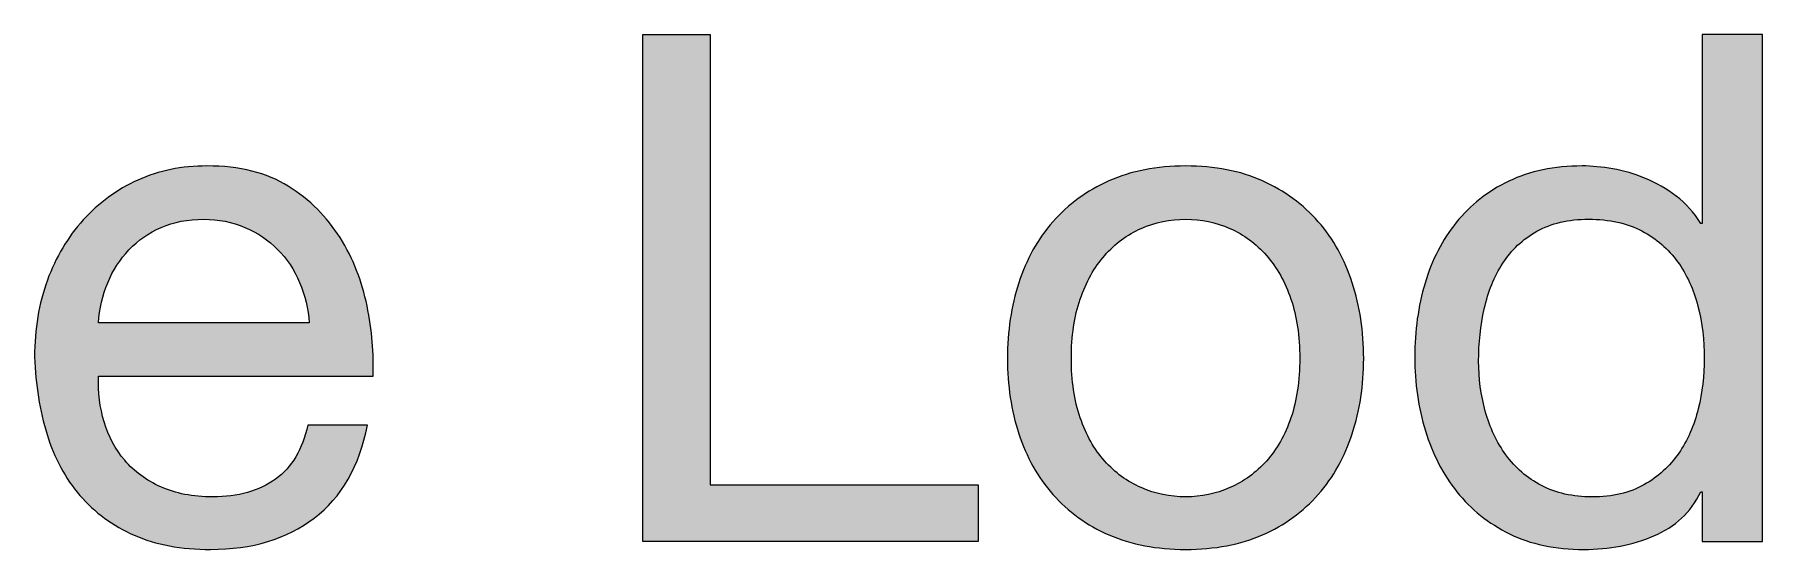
# Paper-space layout 'A2 (portrait)' of a CAD drawing. Extents: x 0 to 396, y 0 to 564.
# Drawn here: x 298.17 to 305.2, y 45.15 to 47.24 of the extents above; entities that cross this region are included whole.
import ezdxf
from ezdxf.enums import TextEntityAlignment as Align

# ---------------------------------------------------------------- set-up
doc = ezdxf.new("R2010")
doc.units = 0
doc.layers.get('0').update_dxf_attribs({"linetype": 'CONTINUOUS'})
doc.layers.get('Defpoints').update_dxf_attribs({"linetype": 'CONTINUOUS'})
doc.layers.add('JPP_Mask', color=7, linetype='CONTINUOUS')
doc.styles.add('JPP', font='arial.ttf')

# ---------------------------------------------------------------- blocks, each defined once
blk = doc.blocks.new('A2mask (portrait)')
at = {"true_color": 0x004a91}
blk.add_hatch(color=154, dxfattribs=at).paths.add_polyline_path([(302.0098, 45.4096), (300.9197, 45.4096), (300.9197, 47.238), (300.6457, 47.238), (300.6457, 45.1788), (302.0098, 45.1788)])
h = blk.add_hatch(color=154, dxfattribs=at)
edge = h.paths.add_edge_path()
edge.add_spline(control_points=[(305.1968, 45.5006), (305.1968, 45.7419), (305.1968, 46.0838), (305.1968, 46.4005)], knot_values=[19.437481, 19.437481, 19.437481, 19.437481, 19.749975, 19.749975, 19.749975, 19.749975], degree=3, periodic=0)
edge.add_spline(control_points=[(305.1968, 46.4005), (305.1968, 46.7172), (305.1968, 47.0088), (305.1968, 47.1495)], knot_values=[19.124987, 19.124987, 19.124987, 19.124987, 19.437481, 19.437481, 19.437481, 19.437481], degree=3, periodic=0)
edge.add_spline(control_points=[(305.1968, 47.1495), (305.1968, 47.1671), (305.1968, 47.1824), (305.1968, 47.195)], knot_values=[19.085926, 19.085926, 19.085926, 19.085926, 19.124987, 19.124987, 19.124987, 19.124987], degree=3, periodic=0)
edge.add_spline(control_points=[(305.1968, 47.195), (305.1968, 47.2076), (305.1968, 47.2177), (305.1968, 47.2248)], knot_values=[19.046864, 19.046864, 19.046864, 19.046864, 19.085926, 19.085926, 19.085926, 19.085926], degree=3, periodic=0)
edge.add_spline(control_points=[(305.1968, 47.238), (305.1968, 47.238), (305.1968, 47.238), (305.1968, 47.238), (305.1968, 47.238), (305.1968, 47.238), (305.1968, 47.238)], knot_values=[18.999258, 18.999258, 18.999258, 18.999258, 18.999583, 18.999583, 18.999583, 19.000326, 19.000326, 19.000326, 19.000326], degree=3, periodic=0)
edge.add_spline(control_points=[(305.1886, 47.238), (305.1849, 47.238), (305.18, 47.238), (305.1741, 47.238)], knot_values=[18.812494, 18.812494, 18.812494, 18.812494, 18.890617, 18.890617, 18.890617, 18.890617], degree=3, periodic=0)
edge.add_spline(control_points=[(305.1741, 47.238), (305.1625, 47.238), (305.147, 47.238), (305.1298, 47.238)], knot_values=[18.656247, 18.656247, 18.656247, 18.656247, 18.812494, 18.812494, 18.812494, 18.812494], degree=3, periodic=0)
edge.add_spline(control_points=[(305.1298, 47.238), (305.1125, 47.238), (305.0933, 47.238), (305.0742, 47.238)], knot_values=[18.5, 18.5, 18.5, 18.5, 18.656247, 18.656247, 18.656247, 18.656247], degree=3, periodic=0)
edge.add_spline(control_points=[(305.0742, 47.238), (305.055, 47.238), (305.0359, 47.238), (305.0186, 47.238)], knot_values=[18.343753, 18.343753, 18.343753, 18.343753, 18.5, 18.5, 18.5, 18.5], degree=3, periodic=0)
edge.add_spline(control_points=[(305.0186, 47.238), (305.0013, 47.238), (304.9859, 47.238), (304.9742, 47.238)], knot_values=[18.187506, 18.187506, 18.187506, 18.187506, 18.343753, 18.343753, 18.343753, 18.343753], degree=3, periodic=0)
edge.add_spline(control_points=[(304.9742, 47.238), (304.9684, 47.238), (304.9635, 47.238), (304.9597, 47.238)], knot_values=[18.109383, 18.109383, 18.109383, 18.109383, 18.187506, 18.187506, 18.187506, 18.187506], degree=3, periodic=0)
edge.add_spline(control_points=[(304.9516, 47.238), (304.9516, 47.238), (304.9516, 47.238), (304.9516, 47.238), (304.9516, 47.238), (304.9516, 47.238), (304.9516, 47.238)], knot_values=[17.999522, 17.999522, 17.999522, 17.999522, 18.000874, 18.000874, 18.000874, 18.001353, 18.001353, 18.001353, 18.001353], degree=3, periodic=0)
edge.add_spline(control_points=[(304.9516, 47.2331), (304.9516, 47.2304), (304.9516, 47.2267), (304.9516, 47.222)], knot_values=[17.914074, 17.914074, 17.914074, 17.914074, 17.953136, 17.953136, 17.953136, 17.953136], degree=3, periodic=0)
edge.add_spline(control_points=[(304.9516, 47.222), (304.9516, 47.2173), (304.9516, 47.2116), (304.9516, 47.205)], knot_values=[17.875012, 17.875012, 17.875012, 17.875012, 17.914074, 17.914074, 17.914074, 17.914074], degree=3, periodic=0)
edge.add_spline(control_points=[(304.9516, 47.205), (304.9516, 47.1526), (304.9516, 47.044), (304.9516, 46.926)], knot_values=[17.562519, 17.562519, 17.562519, 17.562519, 17.875012, 17.875012, 17.875012, 17.875012], degree=3, periodic=0)
edge.add_spline(control_points=[(304.9516, 46.926), (304.9516, 46.808), (304.9516, 46.6807), (304.9516, 46.5908)], knot_values=[17.250025, 17.250025, 17.250025, 17.250025, 17.562519, 17.562519, 17.562519, 17.562519], degree=3, periodic=0)
edge.add_spline(control_points=[(304.9516, 46.5908), (304.9516, 46.5683), (304.9516, 46.5482), (304.9516, 46.5311)], knot_values=[17.171902, 17.171902, 17.171902, 17.171902, 17.250025, 17.250025, 17.250025, 17.250025], degree=3, periodic=0)
edge.add_spline(control_points=[(304.9516, 46.5311), (304.9516, 46.5141), (304.9516, 46.5001), (304.9516, 46.4899)], knot_values=[17.093778, 17.093778, 17.093778, 17.093778, 17.171902, 17.171902, 17.171902, 17.171902], degree=3, periodic=0)
edge.add_spline(control_points=[(304.9516, 46.4899), (304.9516, 46.4848), (304.9516, 46.4806), (304.9516, 46.4775)], knot_values=[17.054716, 17.054716, 17.054716, 17.054716, 17.093778, 17.093778, 17.093778, 17.093778], degree=3, periodic=0)
edge.add_spline(control_points=[(304.9516, 46.4775), (304.9516, 46.4744), (304.9516, 46.4724), (304.9516, 46.4715)], knot_values=[17.015655, 17.015655, 17.015655, 17.015655, 17.054716, 17.054716, 17.054716, 17.054716], degree=3, periodic=0)
edge.add_spline(control_points=[(304.9516, 46.4715), (304.9516, 46.4714), (304.9516, 46.4713), (304.9516, 46.4712)], knot_values=[17.010772, 17.010772, 17.010772, 17.010772, 17.015655, 17.015655, 17.015655, 17.015655], degree=3, periodic=0)
edge.add_spline(control_points=[(304.9516, 46.4712), (304.9516, 46.4711), (304.9516, 46.471), (304.9516, 46.471)], knot_values=[17.005889, 17.005889, 17.005889, 17.005889, 17.010772, 17.010772, 17.010772, 17.010772], degree=3, periodic=0)
edge.add_spline(control_points=[(304.9516, 46.471), (304.9516, 46.471), (304.9516, 46.4709), (304.9516, 46.4709)], knot_values=[17.003448, 17.003448, 17.003448, 17.003448, 17.005889, 17.005889, 17.005889, 17.005889], degree=3, periodic=0)
edge.add_spline(control_points=[(304.9516, 46.4709), (304.9516, 46.4709), (304.9516, 46.4709), (304.9516, 46.4709)], knot_values=[17.001007, 17.001007, 17.001007, 17.001007, 17.003448, 17.003448, 17.003448, 17.003448], degree=3, periodic=0)
edge.add_spline(control_points=[(304.9516, 46.4709), (304.9516, 46.4709), (304.9516, 46.4709), (304.9516, 46.4709)], knot_values=[17.000701, 17.000701, 17.000701, 17.000701, 17.001007, 17.001007, 17.001007, 17.001007], degree=3, periodic=0)
edge.add_spline(control_points=[(304.9472, 46.4709), (304.9465, 46.4709), (304.9459, 46.4709), (304.9459, 46.4709), (304.9191, 46.5151), (304.886, 46.5521), (304.8465, 46.5819), (304.8071, 46.6117), (304.7653, 46.6358), (304.7209, 46.654)], knot_values=[14, 14, 14, 14, 14.312544, 14.312544, 14.312544, 15.312544, 15.312544, 15.312544, 16.312544, 16.312544, 16.312544, 16.312544], degree=3, periodic=0)
edge.add_spline(control_points=[(304.7209, 46.654), (304.6769, 46.6722), (304.6325, 46.6853), (304.5884, 46.6929)], knot_values=[13, 13, 13, 13, 14, 14, 14, 14], degree=3, periodic=0)
edge.add_spline(control_points=[(304.5884, 46.6929), (304.544, 46.7005), (304.5026, 46.7045), (304.4641, 46.7045)], knot_values=[12, 12, 12, 12, 13, 13, 13, 13], degree=3, periodic=0)
edge.add_spline(control_points=[(304.4641, 46.7045), (304.3508, 46.7045), (304.2514, 46.6838), (304.1659, 46.6425)], knot_values=[11, 11, 11, 11, 12, 12, 12, 12], degree=3, periodic=0)
edge.add_spline(control_points=[(304.1659, 46.6425), (304.0801, 46.6011), (304.0092, 46.5453), (303.9525, 46.4752)], knot_values=[10, 10, 10, 10, 11, 11, 11, 11], degree=3, periodic=0)
edge.add_spline(control_points=[(303.9525, 46.4752), (303.8956, 46.405), (303.8535, 46.3228), (303.8256, 46.2287)], knot_values=[9, 9, 9, 9, 10, 10, 10, 10], degree=3, periodic=0)
edge.add_spline(control_points=[(303.8256, 46.2287), (303.7975, 46.1344), (303.7836, 46.0344), (303.7836, 45.9287), (303.7836, 45.823), (303.7981, 45.7229), (303.827, 45.6288)], knot_values=[7, 7, 7, 7, 8, 8, 8, 9, 9, 9, 9], degree=3, periodic=0)
edge.add_spline(control_points=[(303.827, 45.6288), (303.8558, 45.5345), (303.8985, 45.4518), (303.9552, 45.3808)], knot_values=[6, 6, 6, 6, 7, 7, 7, 7], degree=3, periodic=0)
edge.add_spline(control_points=[(303.9552, 45.3808), (304.0119, 45.3095), (304.0831, 45.2529), (304.1686, 45.2105)], knot_values=[5, 5, 5, 5, 6, 6, 6, 6], degree=3, periodic=0)
edge.add_spline(control_points=[(304.1686, 45.2105), (304.2541, 45.1682), (304.3548, 45.1472), (304.4701, 45.1472)], knot_values=[4, 4, 4, 4, 5, 5, 5, 5], degree=3, periodic=0)
edge.add_spline(control_points=[(304.4701, 45.1472), (304.5738, 45.1472), (304.6689, 45.1654), (304.7557, 45.2018)], knot_values=[3, 3, 3, 3, 4, 4, 4, 4], degree=3, periodic=0)
edge.add_spline(control_points=[(304.7557, 45.2018), (304.8422, 45.2384), (304.9055, 45.2979), (304.9459, 45.3808)], knot_values=[2, 2, 2, 2, 3, 3, 3, 3], degree=3, periodic=0)
edge.add_spline(control_points=[(304.9516, 45.3808), (304.9516, 45.3808), (304.9516, 45.3303), (304.9516, 45.2798)], knot_values=[0.5, 0.5, 0.5, 0.5, 1, 1, 1, 1], degree=3, periodic=0)
edge.add_spline(control_points=[(304.9516, 45.2798), (304.9516, 45.2293), (304.9516, 45.1788), (304.9516, 45.1788), (304.9516, 45.1788), (304.9755, 45.1788), (305.0085, 45.1788)], knot_values=[20.687456, 20.687456, 20.687456, 20.687456, 21.187456, 21.187456, 21.187456, 21.5, 21.5, 21.5, 21.5], degree=3, periodic=0)
edge.add_spline(control_points=[(305.0085, 45.1788), (305.0414, 45.1788), (305.0833, 45.1788), (305.1192, 45.1788)], knot_values=[20.374962, 20.374962, 20.374962, 20.374962, 20.687456, 20.687456, 20.687456, 20.687456], degree=3, periodic=0)
edge.add_spline(control_points=[(305.1192, 45.1788), (305.1372, 45.1788), (305.1536, 45.1788), (305.1667, 45.1788)], knot_values=[20.218716, 20.218716, 20.218716, 20.218716, 20.374962, 20.374962, 20.374962, 20.374962], degree=3, periodic=0)
edge.add_spline(control_points=[(305.1667, 45.1788), (305.1798, 45.1788), (305.1895, 45.1788), (305.194, 45.1788)], knot_values=[20.062469, 20.062469, 20.062469, 20.062469, 20.218716, 20.218716, 20.218716, 20.218716], degree=3, periodic=0)
edge.add_spline(control_points=[(305.1968, 45.1788), (305.1968, 45.1788), (305.1968, 45.1788), (305.1968, 45.1788), (305.1968, 45.1788), (305.1968, 45.1788), (305.1968, 45.1788)], knot_values=[19.999756, 19.999756, 19.999756, 19.999756, 20.000581, 20.000581, 20.000581, 20.000824, 20.000824, 20.000824, 20.000824], degree=3, periodic=0)
edge.add_spline(control_points=[(305.1968, 45.1788), (305.1968, 45.1788), (305.1968, 45.1788), (305.1968, 45.1788)], knot_values=[19.999604, 19.999604, 19.999604, 19.999604, 19.999756, 19.999756, 19.999756, 19.999756], degree=3, periodic=0)
edge.add_spline(control_points=[(305.1968, 45.1803), (305.1968, 45.1828), (305.1968, 45.1883), (305.1968, 45.1966)], knot_values=[19.945284, 19.945284, 19.945284, 19.945284, 19.984345, 19.984345, 19.984345, 19.984345], degree=3, periodic=0)
edge.add_spline(control_points=[(305.1968, 45.1966), (305.1968, 45.2049), (305.1968, 45.2161), (305.1968, 45.2297)], knot_values=[19.906222, 19.906222, 19.906222, 19.906222, 19.945284, 19.945284, 19.945284, 19.945284], degree=3, periodic=0)
edge.add_spline(control_points=[(305.1968, 45.2297), (305.1968, 45.2571), (305.1968, 45.2946), (305.1968, 45.3404)], knot_values=[19.828098, 19.828098, 19.828098, 19.828098, 19.906222, 19.906222, 19.906222, 19.906222], degree=3, periodic=0)
edge.add_spline(control_points=[(305.1968, 45.3404), (305.1968, 45.3862), (305.1968, 45.4403), (305.1968, 45.5006)], knot_values=[19.749975, 19.749975, 19.749975, 19.749975, 19.828098, 19.828098, 19.828098, 19.828098], degree=3, periodic=0)
edge = h.paths.add_edge_path(flags=16)
edge.add_spline(control_points=[(304.936, 45.7181), (304.9194, 45.6508), (304.8929, 45.5907), (304.8565, 45.5378), (304.82, 45.485), (304.773, 45.4422), (304.7153, 45.4096)], knot_values=[4, 4, 4, 4, 5, 5, 5, 6, 6, 6, 6], degree=3, periodic=0)
edge.add_spline(control_points=[(304.7153, 45.4096), (304.6577, 45.3768), (304.5874, 45.3606), (304.5046, 45.3606)], knot_values=[3, 3, 3, 3, 4, 4, 4, 4], degree=3, periodic=0)
edge.add_spline(control_points=[(304.5046, 45.3606), (304.4257, 45.3606), (304.3571, 45.3758), (304.2985, 45.4066), (304.2398, 45.4374), (304.1918, 45.4787), (304.1543, 45.5307)], knot_values=[1, 1, 1, 1, 2, 2, 2, 3, 3, 3, 3], degree=3, periodic=0)
edge.add_spline(control_points=[(304.1543, 45.5307), (304.1169, 45.5826), (304.0887, 45.6417), (304.0705, 45.708)], knot_values=[0, 0, 0, 0, 1, 1, 1, 1], degree=3, periodic=0)
edge.add_spline(control_points=[(304.0705, 45.708), (304.0523, 45.7744), (304.0433, 45.8422), (304.0433, 45.9114)], knot_values=[15, 15, 15, 15, 16, 16, 16, 16], degree=3, periodic=0)
edge.add_spline(control_points=[(304.0433, 45.9114), (304.0433, 45.9845), (304.051, 46.0556), (304.0662, 46.1248)], knot_values=[14, 14, 14, 14, 15, 15, 15, 15], degree=3, periodic=0)
edge.add_spline(control_points=[(304.0662, 46.1248), (304.0818, 46.1941), (304.1066, 46.2555), (304.1414, 46.3094)], knot_values=[13, 13, 13, 13, 14, 14, 14, 14], degree=3, periodic=0)
edge.add_spline(control_points=[(304.1414, 46.3094), (304.1759, 46.3632), (304.2219, 46.4065), (304.2796, 46.4391)], knot_values=[12, 12, 12, 12, 13, 13, 13, 13], degree=3, periodic=0)
edge.add_spline(control_points=[(304.2796, 46.4391), (304.3376, 46.4717), (304.4075, 46.4881), (304.4903, 46.4881)], knot_values=[11, 11, 11, 11, 12, 12, 12, 12], degree=3, periodic=0)
edge.add_spline(control_points=[(304.4903, 46.4881), (304.5748, 46.4881), (304.6471, 46.4722), (304.7067, 46.4406)], knot_values=[10, 10, 10, 10, 11, 11, 11, 11], degree=3, periodic=0)
edge.add_spline(control_points=[(304.7067, 46.4406), (304.766, 46.4089), (304.8147, 46.367), (304.8522, 46.3152)], knot_values=[9, 9, 9, 9, 10, 10, 10, 10], degree=3, periodic=0)
edge.add_spline(control_points=[(304.8522, 46.3152), (304.8896, 46.2632), (304.9171, 46.2032), (304.9343, 46.1349), (304.9516, 46.0667), (304.9605, 45.9959), (304.9605, 45.9229)], knot_values=[7, 7, 7, 7, 8, 8, 8, 9, 9, 9, 9], degree=3, periodic=0)
edge.add_spline(control_points=[(304.9605, 45.9229), (304.9605, 45.8536), (304.9522, 45.7853), (304.936, 45.7181)], knot_values=[6, 6, 6, 6, 7, 7, 7, 7], degree=3, periodic=0)
h = blk.add_hatch(color=154, dxfattribs=at)
edge = h.paths.add_edge_path()
edge.add_spline(control_points=[(298.4339, 45.8508), (298.4339, 45.8508), (299.5499, 45.8508), (299.5499, 45.8508), (299.5539, 45.9411), (299.5456, 46.0363), (299.5254, 46.1362)], knot_values=[12, 12, 12, 12, 13, 13, 13, 14, 14, 14, 14], degree=3, periodic=0)
edge.add_spline(control_points=[(299.5254, 46.1362), (299.5052, 46.2363), (299.4687, 46.3286), (299.4157, 46.4133)], knot_values=[11, 11, 11, 11, 12, 12, 12, 12], degree=3, periodic=0)
edge.add_spline(control_points=[(299.4157, 46.4133), (299.363, 46.4977), (299.2928, 46.5675), (299.2053, 46.6223)], knot_values=[10, 10, 10, 10, 11, 11, 11, 11], degree=3, periodic=0)
edge.add_spline(control_points=[(299.2053, 46.6223), (299.1178, 46.677), (299.0078, 46.7045), (298.8749, 46.7045)], knot_values=[9, 9, 9, 9, 10, 10, 10, 10], degree=3, periodic=0)
edge.add_spline(control_points=[(298.8749, 46.7045), (298.7732, 46.7045), (298.6794, 46.6853), (298.5939, 46.6469)], knot_values=[8, 8, 8, 8, 9, 9, 9, 9], degree=3, periodic=0)
edge.add_spline(control_points=[(298.5939, 46.6469), (298.5084, 46.6083), (298.4342, 46.5546), (298.3719, 46.4853)], knot_values=[7, 7, 7, 7, 8, 8, 8, 8], degree=3, periodic=0)
edge.add_spline(control_points=[(298.3719, 46.4853), (298.3093, 46.4161), (298.2606, 46.3344), (298.2261, 46.2401), (298.1917, 46.1459), (298.1741, 46.0421), (298.1741, 45.9287)], knot_values=[5, 5, 5, 5, 6, 6, 6, 7, 7, 7, 7], degree=3, periodic=0)
edge.add_spline(control_points=[(298.1741, 45.9287), (298.1781, 45.8152), (298.195, 45.7105), (298.2248, 45.6144)], knot_values=[4, 4, 4, 4, 5, 5, 5, 5], degree=3, periodic=0)
edge.add_spline(control_points=[(298.2248, 45.6144), (298.2546, 45.5181), (298.299, 45.4354), (298.3587, 45.3664)], knot_values=[3, 3, 3, 3, 4, 4, 4, 4], degree=3, periodic=0)
edge.add_spline(control_points=[(298.3587, 45.3664), (298.4183, 45.2971), (298.4919, 45.2433), (298.5794, 45.2048), (298.6668, 45.1664), (298.7702, 45.1472), (298.8895, 45.1472)], knot_values=[1, 1, 1, 1, 2, 2, 2, 3, 3, 3, 3], degree=3, periodic=0)
edge.add_spline(control_points=[(298.8895, 45.1472), (299.0585, 45.1472), (299.199, 45.1894), (299.3106, 45.2739)], knot_values=[0, 0, 0, 0, 1, 1, 1, 1], degree=3, periodic=0)
edge.add_spline(control_points=[(299.3106, 45.2739), (299.422, 45.3586), (299.4942, 45.4845), (299.527, 45.6518)], knot_values=[21, 21, 21, 21, 22, 22, 22, 22], degree=3, periodic=0)
edge.add_spline(control_points=[(299.527, 45.6518), (299.527, 45.6518), (299.2845, 45.6518), (299.2845, 45.6518), (299.2633, 45.5537), (299.2199, 45.4807), (299.1533, 45.4326)], knot_values=[19, 19, 19, 19, 20, 20, 20, 21, 21, 21, 21], degree=3, periodic=0)
edge.add_spline(control_points=[(299.1533, 45.4326), (299.087, 45.3846), (299.0018, 45.3606), (298.8981, 45.3606)], knot_values=[18, 18, 18, 18, 19, 19, 19, 19], degree=3, periodic=0)
edge.add_spline(control_points=[(298.8981, 45.3606), (298.8173, 45.3606), (298.747, 45.374), (298.6877, 45.4008)], knot_values=[17, 17, 17, 17, 18, 18, 18, 18], degree=3, periodic=0)
edge.add_spline(control_points=[(298.6877, 45.4008), (298.6281, 45.4278), (298.579, 45.4638), (298.5406, 45.509), (298.5022, 45.5542), (298.4743, 45.6061), (298.4568, 45.6647)], knot_values=[15, 15, 15, 15, 16, 16, 16, 17, 17, 17, 17], degree=3, periodic=0)
edge.add_spline(control_points=[(298.4568, 45.6647), (298.4395, 45.7234), (298.4319, 45.7853), (298.4339, 45.8508)], knot_values=[14, 14, 14, 14, 15, 15, 15, 15], degree=3, periodic=0)
edge = h.paths.add_edge_path(flags=16)
edge.add_spline(control_points=[(299.2904, 46.0672), (299.2904, 46.0672), (298.4339, 46.0672), (298.4339, 46.0672), (298.4375, 46.1248), (298.4501, 46.1792), (298.4713, 46.23)], knot_values=[6, 6, 6, 6, 7, 7, 7, 8, 8, 8, 8], degree=3, periodic=0)
edge.add_spline(control_points=[(298.4713, 46.23), (298.4925, 46.281), (298.5214, 46.3256), (298.5578, 46.3642)], knot_values=[5, 5, 5, 5, 6, 6, 6, 6], degree=3, periodic=0)
edge.add_spline(control_points=[(298.5578, 46.3642), (298.5943, 46.4027), (298.638, 46.4328), (298.689, 46.455)], knot_values=[4, 4, 4, 4, 5, 5, 5, 5], degree=3, periodic=0)
edge.add_spline(control_points=[(298.689, 46.455), (298.7401, 46.477), (298.7971, 46.4881), (298.8607, 46.4881)], knot_values=[3, 3, 3, 3, 4, 4, 4, 4], degree=3, periodic=0)
edge.add_spline(control_points=[(298.8607, 46.4881), (298.9223, 46.4881), (298.9783, 46.477), (299.0293, 46.455)], knot_values=[2, 2, 2, 2, 3, 3, 3, 3], degree=3, periodic=0)
edge.add_spline(control_points=[(299.0293, 46.455), (299.0804, 46.4328), (299.1244, 46.4031), (299.1619, 46.3655)], knot_values=[1, 1, 1, 1, 2, 2, 2, 2], degree=3, periodic=0)
edge.add_spline(control_points=[(299.1619, 46.3655), (299.1996, 46.3281), (299.2295, 46.2834), (299.2513, 46.2315)], knot_values=[0, 0, 0, 0, 1, 1, 1, 1], degree=3, periodic=0)
edge.add_spline(control_points=[(299.2513, 46.2315), (299.2735, 46.1797), (299.2865, 46.1248), (299.2904, 46.0672)], knot_values=[8, 8, 8, 8, 9, 9, 9, 9], degree=3, periodic=0)
h = blk.add_hatch(color=154, dxfattribs=at)
edge = h.paths.add_edge_path()
edge.add_spline(control_points=[(303.1649, 45.2061), (303.2544, 45.2456), (303.3299, 45.3004), (303.3916, 45.3707)], knot_values=[9, 9, 9, 9, 10, 10, 10, 10], degree=3, periodic=0)
edge.add_spline(control_points=[(303.3916, 45.3707), (303.4529, 45.4407), (303.4993, 45.5229), (303.5297, 45.6172)], knot_values=[8, 8, 8, 8, 9, 9, 9, 9], degree=3, periodic=0)
edge.add_spline(control_points=[(303.5297, 45.6172), (303.5606, 45.7113), (303.5761, 45.8133), (303.5761, 45.9229)], knot_values=[7, 7, 7, 7, 8, 8, 8, 8], degree=3, periodic=0)
edge.add_spline(control_points=[(303.5761, 45.9229), (303.5761, 46.0325), (303.5606, 46.1349), (303.5297, 46.23)], knot_values=[6, 6, 6, 6, 7, 7, 7, 7], degree=3, periodic=0)
edge.add_spline(control_points=[(303.5297, 46.23), (303.4993, 46.3253), (303.4529, 46.408), (303.3916, 46.478)], knot_values=[5, 5, 5, 5, 6, 6, 6, 6], degree=3, periodic=0)
edge.add_spline(control_points=[(303.3916, 46.478), (303.3299, 46.5483), (303.2544, 46.6036), (303.1649, 46.6439)], knot_values=[4, 4, 4, 4, 5, 5, 5, 5], degree=3, periodic=0)
edge.add_spline(control_points=[(303.1649, 46.6439), (303.0758, 46.6843), (302.9714, 46.7045), (302.8521, 46.7045)], knot_values=[3, 3, 3, 3, 4, 4, 4, 4], degree=3, periodic=0)
edge.add_spline(control_points=[(302.8521, 46.7045), (302.7348, 46.7045), (302.6311, 46.6843), (302.5407, 46.6439)], knot_values=[2, 2, 2, 2, 3, 3, 3, 3], degree=3, periodic=0)
edge.add_spline(control_points=[(302.5407, 46.6439), (302.4502, 46.6036), (302.3743, 46.5483), (302.3127, 46.478)], knot_values=[1, 1, 1, 1, 2, 2, 2, 2], degree=3, periodic=0)
edge.add_spline(control_points=[(302.3127, 46.478), (302.2514, 46.408), (302.205, 46.3253), (302.1745, 46.23)], knot_values=[0, 0, 0, 0, 1, 1, 1, 1], degree=3, periodic=0)
edge.add_spline(control_points=[(302.1745, 46.23), (302.1437, 46.1349), (302.1281, 46.0325), (302.1281, 45.9229)], knot_values=[15, 15, 15, 15, 16, 16, 16, 16], degree=3, periodic=0)
edge.add_spline(control_points=[(302.1281, 45.9229), (302.1281, 45.8133), (302.1437, 45.7113), (302.1745, 45.6172)], knot_values=[14, 14, 14, 14, 15, 15, 15, 15], degree=3, periodic=0)
edge.add_spline(control_points=[(302.1745, 45.6172), (302.205, 45.5229), (302.2514, 45.4407), (302.3127, 45.3707)], knot_values=[13, 13, 13, 13, 14, 14, 14, 14], degree=3, periodic=0)
edge.add_spline(control_points=[(302.3127, 45.3707), (302.3743, 45.3004), (302.4502, 45.2456), (302.5407, 45.2061)], knot_values=[12, 12, 12, 12, 13, 13, 13, 13], degree=3, periodic=0)
edge.add_spline(control_points=[(302.5407, 45.2061), (302.6311, 45.1669), (302.7348, 45.1472), (302.8521, 45.1472)], knot_values=[11, 11, 11, 11, 12, 12, 12, 12], degree=3, periodic=0)
edge.add_spline(control_points=[(302.8521, 45.1472), (302.9714, 45.1472), (303.0758, 45.1669), (303.1649, 45.2061)], knot_values=[10, 10, 10, 10, 11, 11, 11, 11], degree=3, periodic=0)
edge = h.paths.add_edge_path(flags=16)
edge.add_spline(control_points=[(303.1808, 45.5062), (303.1387, 45.459), (303.089, 45.423), (303.0324, 45.398), (302.9757, 45.373), (302.9157, 45.3606), (302.8521, 45.3606)], knot_values=[3, 3, 3, 3, 4, 4, 4, 5, 5, 5, 5], degree=3, periodic=0)
edge.add_spline(control_points=[(302.8521, 45.3606), (302.7888, 45.3606), (302.7285, 45.373), (302.6719, 45.398), (302.6152, 45.423), (302.5655, 45.459), (302.5234, 45.5062)], knot_values=[1, 1, 1, 1, 2, 2, 2, 3, 3, 3, 3], degree=3, periodic=0)
edge.add_spline(control_points=[(302.5234, 45.5062), (302.481, 45.5532), (302.4479, 45.6119), (302.424, 45.6821)], knot_values=[0, 0, 0, 0, 1, 1, 1, 1], degree=3, periodic=0)
edge.add_spline(control_points=[(302.424, 45.6821), (302.3998, 45.7522), (302.3879, 45.8326), (302.3879, 45.9229)], knot_values=[15, 15, 15, 15, 16, 16, 16, 16], degree=3, periodic=0)
edge.add_spline(control_points=[(302.3879, 45.9229), (302.3879, 46.0133), (302.3998, 46.0935), (302.424, 46.1637)], knot_values=[14, 14, 14, 14, 15, 15, 15, 15], degree=3, periodic=0)
edge.add_spline(control_points=[(302.424, 46.1637), (302.4479, 46.2338), (302.481, 46.293), (302.5234, 46.341)], knot_values=[13, 13, 13, 13, 14, 14, 14, 14], degree=3, periodic=0)
edge.add_spline(control_points=[(302.5234, 46.341), (302.5655, 46.3891), (302.6152, 46.4257), (302.6719, 46.4507), (302.7285, 46.4757), (302.7888, 46.4881), (302.8521, 46.4881)], knot_values=[11, 11, 11, 11, 12, 12, 12, 13, 13, 13, 13], degree=3, periodic=0)
edge.add_spline(control_points=[(302.8521, 46.4881), (302.9157, 46.4881), (302.9757, 46.4757), (303.0324, 46.4507), (303.089, 46.4257), (303.1387, 46.3891), (303.1808, 46.341)], knot_values=[9, 9, 9, 9, 10, 10, 10, 11, 11, 11, 11], degree=3, periodic=0)
edge.add_spline(control_points=[(303.1808, 46.341), (303.2232, 46.293), (303.2564, 46.2338), (303.2806, 46.1637)], knot_values=[8, 8, 8, 8, 9, 9, 9, 9], degree=3, periodic=0)
edge.add_spline(control_points=[(303.2806, 46.1637), (303.3044, 46.0935), (303.3163, 46.0133), (303.3163, 45.9229)], knot_values=[7, 7, 7, 7, 8, 8, 8, 8], degree=3, periodic=0)
edge.add_spline(control_points=[(303.3163, 45.9229), (303.3163, 45.8326), (303.3044, 45.7522), (303.2806, 45.6821)], knot_values=[6, 6, 6, 6, 7, 7, 7, 7], degree=3, periodic=0)
edge.add_spline(control_points=[(303.2806, 45.6821), (303.2564, 45.6119), (303.2232, 45.5532), (303.1808, 45.5062)], knot_values=[5, 5, 5, 5, 6, 6, 6, 6], degree=3, periodic=0)
at = {"layer": 'Defpoints', "color": 154, "true_color": 0x004a91}
blk.add_lwpolyline([(300.9197, 47.238), (300.9197, 45.4096), (302.0098, 45.4096), (302.0098, 45.1788), (300.6457, 45.1788), (300.6457, 47.238), (300.9197, 47.238)], dxfattribs=at)
for points, knots in [([(304.9516, 45.1788), (304.9516, 45.1788), (304.9516, 45.3808), (304.9516, 45.3808), (304.9516, 45.3808), (304.9459, 45.3808), (304.9459, 45.3808), (304.9055, 45.2979), (304.8422, 45.2384), (304.7557, 45.2018), (304.6689, 45.1654), (304.5738, 45.1472), (304.4701, 45.1472), (304.3548, 45.1472), (304.2541, 45.1682), (304.1686, 45.2105), (304.0831, 45.2529), (304.0119, 45.3095), (303.9552, 45.3808), (303.8985, 45.4518), (303.8558, 45.5345), (303.827, 45.6288), (303.7981, 45.7229), (303.7836, 45.823), (303.7836, 45.9287), (303.7836, 46.0344), (303.7975, 46.1344), (303.8256, 46.2287), (303.8535, 46.3228), (303.8956, 46.405), (303.9525, 46.4752), (304.0092, 46.5453), (304.0801, 46.6011), (304.1659, 46.6425), (304.2514, 46.6838), (304.3508, 46.7045), (304.4641, 46.7045), (304.5026, 46.7045), (304.544, 46.7005), (304.5884, 46.6929), (304.6325, 46.6853), (304.6769, 46.6722), (304.7209, 46.654), (304.7653, 46.6358), (304.8071, 46.6117), (304.8465, 46.5819), (304.886, 46.5521), (304.9191, 46.5151), (304.9459, 46.4709), (304.9459, 46.4709), (304.9516, 46.4709), (304.9516, 46.4709), (304.9516, 46.4709), (304.9516, 47.238), (304.9516, 47.238), (304.9516, 47.238), (305.1968, 47.238), (305.1968, 47.238), (305.1968, 47.238), (305.1968, 45.1788), (305.1968, 45.1788), (305.1968, 45.1788), (304.9516, 45.1788), (304.9516, 45.1788)], [0, 0, 0, 0, 1, 1, 1, 2, 2, 2, 3, 3, 3, 4, 4, 4, 5, 5, 5, 6, 6, 6, 7, 7, 7, 8, 8, 8, 9, 9, 9, 10, 10, 10, 11, 11, 11, 12, 12, 12, 13, 13, 13, 14, 14, 14, 15, 15, 15, 16, 16, 16, 17, 17, 17, 18, 18, 18, 19, 19, 19, 20, 20, 20, 21, 21, 21, 21]), ([(299.3106, 45.2739), (299.199, 45.1894), (299.0585, 45.1472), (298.8895, 45.1472), (298.7702, 45.1472), (298.6668, 45.1664), (298.5794, 45.2048), (298.4919, 45.2433), (298.4183, 45.2971), (298.3587, 45.3664), (298.299, 45.4354), (298.2546, 45.5181), (298.2248, 45.6144), (298.195, 45.7105), (298.1781, 45.8152), (298.1741, 45.9287), (298.1741, 46.0421), (298.1917, 46.1459), (298.2261, 46.2401), (298.2606, 46.3344), (298.3093, 46.4161), (298.3719, 46.4853), (298.4342, 46.5546), (298.5084, 46.6083), (298.5939, 46.6469), (298.6794, 46.6853), (298.7732, 46.7045), (298.8749, 46.7045), (299.0078, 46.7045), (299.1178, 46.677), (299.2053, 46.6223), (299.2928, 46.5675), (299.363, 46.4977), (299.4157, 46.4133), (299.4687, 46.3286), (299.5052, 46.2363), (299.5254, 46.1362), (299.5456, 46.0363), (299.5539, 45.9411), (299.5499, 45.8508), (299.5499, 45.8508), (298.4339, 45.8508), (298.4339, 45.8508), (298.4319, 45.7853), (298.4395, 45.7234), (298.4568, 45.6647), (298.4743, 45.6061), (298.5022, 45.5542), (298.5406, 45.509), (298.579, 45.4638), (298.6281, 45.4278), (298.6877, 45.4008), (298.747, 45.374), (298.8173, 45.3606), (298.8981, 45.3606), (299.0018, 45.3606), (299.087, 45.3846), (299.1533, 45.4326), (299.2199, 45.4807), (299.2633, 45.5537), (299.2845, 45.6518), (299.2845, 45.6518), (299.527, 45.6518), (299.527, 45.6518), (299.4942, 45.4845), (299.422, 45.3586), (299.3106, 45.2739)], [0, 0, 0, 0, 1, 1, 1, 2, 2, 2, 3, 3, 3, 4, 4, 4, 5, 5, 5, 6, 6, 6, 7, 7, 7, 8, 8, 8, 9, 9, 9, 10, 10, 10, 11, 11, 11, 12, 12, 12, 13, 13, 13, 14, 14, 14, 15, 15, 15, 16, 16, 16, 17, 17, 17, 18, 18, 18, 19, 19, 19, 20, 20, 20, 21, 21, 21, 22, 22, 22, 22]), ([(302.1745, 46.23), (302.205, 46.3253), (302.2514, 46.408), (302.3127, 46.478), (302.3743, 46.5483), (302.4502, 46.6036), (302.5407, 46.6439), (302.6311, 46.6843), (302.7348, 46.7045), (302.8521, 46.7045), (302.9714, 46.7045), (303.0758, 46.6843), (303.1649, 46.6439), (303.2544, 46.6036), (303.3299, 46.5483), (303.3916, 46.478), (303.4529, 46.408), (303.4993, 46.3253), (303.5297, 46.23), (303.5606, 46.1349), (303.5761, 46.0325), (303.5761, 45.9229), (303.5761, 45.8133), (303.5606, 45.7113), (303.5297, 45.6172), (303.4993, 45.5229), (303.4529, 45.4407), (303.3916, 45.3707), (303.3299, 45.3004), (303.2544, 45.2456), (303.1649, 45.2061), (303.0758, 45.1669), (302.9714, 45.1472), (302.8521, 45.1472), (302.7348, 45.1472), (302.6311, 45.1669), (302.5407, 45.2061), (302.4502, 45.2456), (302.3743, 45.3004), (302.3127, 45.3707), (302.2514, 45.4407), (302.205, 45.5229), (302.1745, 45.6172), (302.1437, 45.7113), (302.1281, 45.8133), (302.1281, 45.9229), (302.1281, 46.0325), (302.1437, 46.1349), (302.1745, 46.23)], [0, 0, 0, 0, 1, 1, 1, 2, 2, 2, 3, 3, 3, 4, 4, 4, 5, 5, 5, 6, 6, 6, 7, 7, 7, 8, 8, 8, 9, 9, 9, 10, 10, 10, 11, 11, 11, 12, 12, 12, 13, 13, 13, 14, 14, 14, 15, 15, 15, 16, 16, 16, 16]), ([(299.2513, 46.2315), (299.2295, 46.2834), (299.1996, 46.3281), (299.1619, 46.3655), (299.1244, 46.4031), (299.0804, 46.4328), (299.0293, 46.455), (298.9783, 46.477), (298.9223, 46.4881), (298.8607, 46.4881), (298.7971, 46.4881), (298.7401, 46.477), (298.689, 46.455), (298.638, 46.4328), (298.5943, 46.4027), (298.5578, 46.3642), (298.5214, 46.3256), (298.4925, 46.281), (298.4713, 46.23), (298.4501, 46.1792), (298.4375, 46.1248), (298.4339, 46.0672), (298.4339, 46.0672), (299.2904, 46.0672), (299.2904, 46.0672), (299.2865, 46.1248), (299.2735, 46.1797), (299.2513, 46.2315)], [0, 0, 0, 0, 1, 1, 1, 2, 2, 2, 3, 3, 3, 4, 4, 4, 5, 5, 5, 6, 6, 6, 7, 7, 7, 8, 8, 8, 9, 9, 9, 9]), ([(302.424, 45.6821), (302.4479, 45.6119), (302.481, 45.5532), (302.5234, 45.5062), (302.5655, 45.459), (302.6152, 45.423), (302.6719, 45.398), (302.7285, 45.373), (302.7888, 45.3606), (302.8521, 45.3606), (302.9157, 45.3606), (302.9757, 45.373), (303.0324, 45.398), (303.089, 45.423), (303.1387, 45.459), (303.1808, 45.5062), (303.2232, 45.5532), (303.2564, 45.6119), (303.2806, 45.6821), (303.3044, 45.7522), (303.3163, 45.8326), (303.3163, 45.9229), (303.3163, 46.0133), (303.3044, 46.0935), (303.2806, 46.1637), (303.2564, 46.2338), (303.2232, 46.293), (303.1808, 46.341), (303.1387, 46.3891), (303.089, 46.4257), (303.0324, 46.4507), (302.9757, 46.4757), (302.9157, 46.4881), (302.8521, 46.4881), (302.7888, 46.4881), (302.7285, 46.4757), (302.6719, 46.4507), (302.6152, 46.4257), (302.5655, 46.3891), (302.5234, 46.341), (302.481, 46.293), (302.4479, 46.2338), (302.424, 46.1637), (302.3998, 46.0935), (302.3879, 46.0133), (302.3879, 45.9229), (302.3879, 45.8326), (302.3998, 45.7522), (302.424, 45.6821)], [0, 0, 0, 0, 1, 1, 1, 2, 2, 2, 3, 3, 3, 4, 4, 4, 5, 5, 5, 6, 6, 6, 7, 7, 7, 8, 8, 8, 9, 9, 9, 10, 10, 10, 11, 11, 11, 12, 12, 12, 13, 13, 13, 14, 14, 14, 15, 15, 15, 16, 16, 16, 16]), ([(304.0705, 45.708), (304.0887, 45.6417), (304.1169, 45.5826), (304.1543, 45.5307), (304.1918, 45.4787), (304.2398, 45.4374), (304.2985, 45.4066), (304.3571, 45.3758), (304.4257, 45.3606), (304.5046, 45.3606), (304.5874, 45.3606), (304.6577, 45.3768), (304.7153, 45.4096), (304.773, 45.4422), (304.82, 45.485), (304.8565, 45.5378), (304.8929, 45.5907), (304.9194, 45.6508), (304.936, 45.7181), (304.9522, 45.7853), (304.9605, 45.8536), (304.9605, 45.9229), (304.9605, 45.9959), (304.9516, 46.0667), (304.9343, 46.1349), (304.9171, 46.2032), (304.8896, 46.2632), (304.8522, 46.3152), (304.8147, 46.367), (304.766, 46.4089), (304.7067, 46.4406), (304.6471, 46.4722), (304.5748, 46.4881), (304.4903, 46.4881), (304.4075, 46.4881), (304.3376, 46.4717), (304.2796, 46.4391), (304.2219, 46.4065), (304.1759, 46.3632), (304.1414, 46.3094), (304.1066, 46.2555), (304.0818, 46.1941), (304.0662, 46.1248), (304.051, 46.0556), (304.0433, 45.9845), (304.0433, 45.9114), (304.0433, 45.8422), (304.0523, 45.7744), (304.0705, 45.708)], [0, 0, 0, 0, 1, 1, 1, 2, 2, 2, 3, 3, 3, 4, 4, 4, 5, 5, 5, 6, 6, 6, 7, 7, 7, 8, 8, 8, 9, 9, 9, 10, 10, 10, 11, 11, 11, 12, 12, 12, 13, 13, 13, 14, 14, 14, 15, 15, 15, 16, 16, 16, 16])]:
    blk.add_open_spline(points, degree=3, knots=knots, dxfattribs=at)
at = {"color": 7, "style": 'JPP'}
for tag, p in [('Client', (348.6, 80.5)), ('Project1', (348.6, 63)), ('Project2', (348.6, 57.75)), ('Project3', (348.6, 52.5)), ('Title1', (348.6, 40.25)), ('Title2', (348.6, 35)), ('Title3', (348.6, 29.75)), ('Status', (273, 5.25))]:
    blk.add_attdef(tag, text='', height=2.5, dxfattribs=at).set_placement(p, align=Align.MIDDLE_LEFT)
at = {"color": 2, "style": 'JPP'}
for tag, p in [('Scale', (292.25, 17.5)), ('Checked', (355.25, 17.5)), ('Drawn', (323.75, 17.5)), ('Date', (386.75, 17.5))]:
    blk.add_attdef(tag, text='', height=1.4, dxfattribs=at).set_placement(p, align=Align.MIDDLE_CENTER)
at = {"color": 6, "style": 'JPP'}
for tag, p in [('Ref', (336, 5.25)), ('DrgNo.', (365.4, 5.25))]:
    blk.add_attdef(tag, text='', height=2.8, dxfattribs=at).set_placement(p, align=Align.MIDDLE_LEFT)
blk.add_attdef('Rev', text='', height=2.8, dxfattribs=at).set_placement((389.3923, 5.25), align=Align.MIDDLE_CENTER)

psp = doc.layouts.new('A2 (portrait)')

# ---------------------------------------------------------------- block references
at = {"layer": 'JPP_Mask'}
psp.add_blockref('A2mask (portrait)', (0, 0), dxfattribs=at)

doc.saveas('drawing.dxf')
